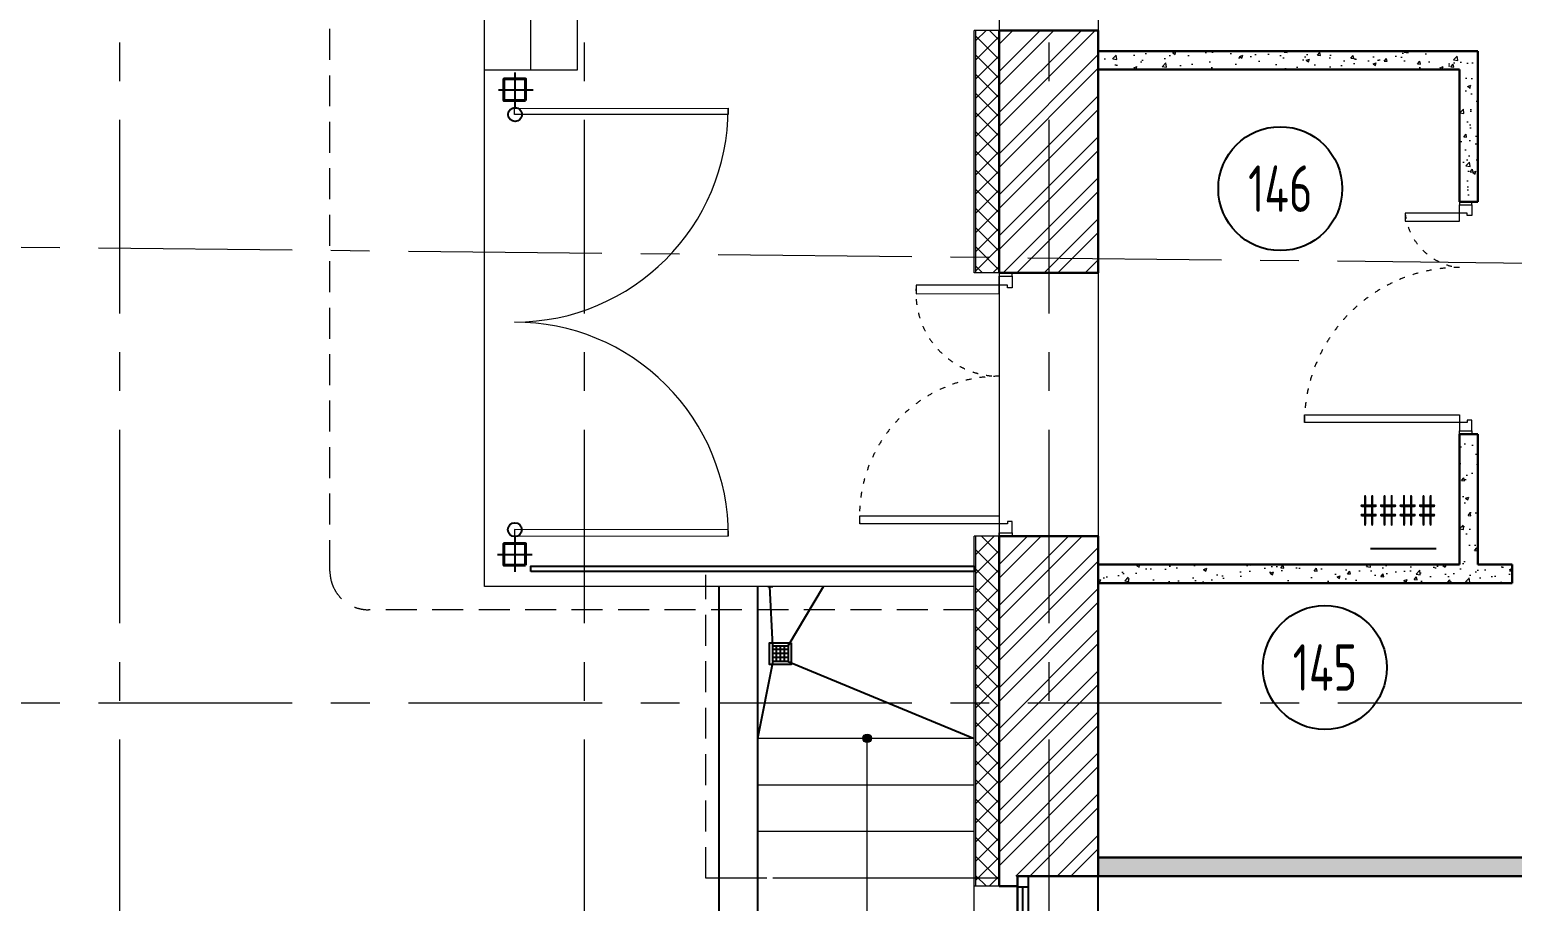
# Model space of a CAD drawing. Header units: millimetres. Extents: x -13407 to 8063098, y -2635 to 109271.
# Drawn here: x -7009 to 2563, y 44113 to 49740 of the extents above; entities that cross this region are included whole.
import ezdxf
from ezdxf.enums import TextEntityAlignment as Align

# ---------------------------------------------------------------- set-up
doc = ezdxf.new("R2010")
doc.units = ezdxf.units.MM
for name, pattern in [('ACAD_ISO03W100', [30, 12, -18]), ('ADSK_Штриховая_ш2 п1', [3, 2, -1]), ('CENTER', [2, 1.25, -0.25, 0.25, -0.25]), ('ГОСТ 2.303 6', [12, 8, -1.5, 1, -1.5])]:
    doc.linetypes.add(name, pattern=pattern)
doc.layers.get('Defpoints').update_dxf_attribs({"color": 6})
for name, color, linetype, lineweight in [('АР_Двери', 5, 'Continuous', 18), ('АР_Лестницы', 250, 'Continuous', 15), ('АР_Лестницы ограждение', 94, 'Continuous', 25), ('АР_Маркер экспликации', 239, 'Continuous', 13), ('АР_Навесной фасад', 5, 'Continuous', 5), ('АР_Номер помещения', 1, 'Continuous', 25), ('АР_Оси', 193, 'Continuous', 9), ('АР_Перегородки газоблок', 165, 'Continuous', 30), ('АР_Перегородки газоблок_Штрих', 165, 'Continuous', 5), ('АР_Помещения_площадь', 19, 'Continuous', 9), ('АР_Сущ Несущая стена', 202, 'Continuous', 30), ('АР_тонкая линия', 250, 'Continuous', 0), ('АР_Утеплитель', 250, 'Continuous', 9), ('АР_Штриховка кирпич', 250, 'Continuous', 9)]:
    doc.layers.add(name, color=color, linetype=linetype, lineweight=lineweight)
doc.layers.add('АР_новое окно', color=160, linetype='Continuous')
doc.layers.get('АР_Маркер экспликации').off()
doc.styles.add('ISOCPEUR', font='isocpeur.ttf', dxfattribs={"width": 0.7})
doc.styles.get("Standard").update_dxf_attribs({"font": 'arial.ttf'})
pattern_1 = [(50, (211803.85, -55205.68), (215.17805, -18.82564), [22.5, -247.5]), (355, (211803.85, -55205.68), (-41.6254, 225.65764), [18, -198]), (100.45144, (211821.79, -55207.25), (173.55265, 206.832), [19.12206, -210.34263]), (46.1842, (211803.85, -55145.68), (320.1724, -49.65578), [33.75, -371.25]), (96.63564, (211830.53, -55149.82), (280.3986, 292.2356), [28.6831, -315.51413]), (351.18416, (211803.85, -55145.68), (280.3986, 292.2356), [27, -297]), (21, (211833.85, -55160.68), (179.07212, -120.78567), [22.5, -247.5]), (326, (211833.85, -55160.68), (72.9946, 217.54501), [18, -198]), (71.45144, (211848.78, -55170.75), (252.06671, 96.75935), [19.12206, -210.34263]), (37.5, (211803.85, -55205.68), (3.647957, 99.868156), [0, -195.6, 0, -201, 0, -198.75]), (7.5, (211803.85, -55205.68), (78.92086, 118.323514), [0, -114.6, 0, -191.1, 0, -75.75]), (327.5, (211736.95, -55205.68), (160.14673, -6.766462), [0, -75, 0, -234, 0, -310.5]), (317.5, (211706.95, -55205.68), (174.95585, 30.031495), [0, -97.5, 0, -155.4, 0, -220.5])]
pattern_2 = [(45, (-951676.66, 109617.1), (-132.58252, 132.58252), []), (45, (-951588.28, 109617.1), (-132.58252, 132.58252), [])]

# ---------------------------------------------------------------- blocks, each defined once
blk = doc.blocks.new('Полуторная_на лестницу')
at = {"color": 253}
for points in [[(75, 80), (75, 1080), (124.9, 1080), (124.9, 80)], [(1375.1, 430), (1375.1, 80), (1425, 80), (1425, 430)]]:
    blk.add_lwpolyline(points, close=True, dxfattribs=at)
for points in [[(0, 0), (0, 80), (20, 80), (20, 0), (0, 0)], [(20, 80), (20, 0), (90, 0), (90, 30), (75, 30), (75, 80), (20, 80)], [(1480, 80), (1480, 0), (1410, 0), (1410, 30), (1425, 30), (1425, 80), (1480, 80)], [(1500, 0), (1500, 80), (1480, 80), (1480, 0), (1500, 0)]]:
    blk.add_lwpolyline(points, dxfattribs=at)
at = {"color": 253, "linetype": 'ACAD_ISO03W100', "ltscale": 3}
for centre, radius, start, end in [((75, 80), 1000, 0, 90), ((1465.4, 39.6), 392.5, 95.90754, 174.09246)]:
    blk.add_arc(centre, radius, start, end, dxfattribs=at)
blk = doc.blocks.new('*U426')
at = {"layer": 'АР_новое окно', "color": 253, "lineweight": 20}
for p, q in [((0, 1770), (-70, 1770)), ((0, 0), (-70, 0))]:
    blk.add_line(p, q, dxfattribs=at)
at = {"layer": 'АР_новое окно', "color": 253}
for p, q in [((-70, 1770), (-70, 0)), ((-70, 0), (-70, 1770)), ((0, 1770), (0, 0)), ((0, 1700), (-70, 1700)), ((-35, 1700), (-35, 70)), ((0, 70), (-70, 70))]:
    blk.add_line(p, q, dxfattribs=at)
blk = doc.blocks.new('*U554')
at = {"layer": 'Defpoints', "color": 253}
blk.add_line((-1014.1, -3016.3), (-1436.4, -3016.3), dxfattribs=at)
at = {"layer": 'АР_Номер помещения', "color": 253}
blk.add_circle((-2019.7, -692.1), 400, dxfattribs=at)
at = {"layer": 'Defpoints', "color": 253, "style": 'ISOCPEUR', "width": 0.7, "flags": 1}
blk.add_attdef('КАТЕГОРИЯ', (-499.2, -2092.2), '', height=250, dxfattribs=at)
at = {"layer": 'Defpoints', "color": 253, "style": 'ISOCPEUR', "width": 0.7}
blk.add_attdef('ПЛОЩАДЬ_ПОМЕЩЕНИЯ', text='', height=200, dxfattribs=at).set_placement((-1009.2, -2769.8), align=Align.MIDDLE_RIGHT)
at = {"layer": 'АР_Номер помещения', "color": 253, "style": 'ISOCPEUR', "width": 0.7}
blk.add_attdef('НОМЕР_ПОМЕЩЕНИЯ', text='', height=300, dxfattribs=at).set_placement((-2019.7, -692.1), align=Align.MIDDLE_CENTER)
at = {"layer": 'АР_Помещения_площадь', "color": 253, "lineweight": 30, "width": 0.7, "flags": 104}
blk.add_attdef('ИМЯ_ПОМЕЩЕНИЯ', text='', height=100, dxfattribs=at).set_placement((157.6, 1217.1), align=Align.MIDDLE_CENTER)
blk = doc.blocks.new('*U534')
at = {"layer": 'Defpoints', "color": 253}
blk.add_line((8724.2, 1562.7), (8301.9, 1562.7), dxfattribs=at)
at = {"layer": 'АР_Номер помещения', "color": 253}
blk.add_circle((6703.3, 2572.3), 400, dxfattribs=at)
at = {"layer": 'Defpoints', "color": 253, "style": 'ISOCPEUR', "width": 0.7}
blk.add_attdef('ПЛОЩАДЬ_ПОМЕЩЕНИЯ', text='', height=200, dxfattribs=at).set_placement((8729.1, 1809.2), align=Align.MIDDLE_RIGHT)
at = {"layer": 'Defpoints', "color": 253, "style": 'ISOCPEUR', "width": 0.7, "flags": 1}
blk.add_attdef('КАТЕГОРИЯ', (-499.2, -2092.2), '', height=250, dxfattribs=at)
at = {"layer": 'АР_Номер помещения', "color": 253, "style": 'ISOCPEUR', "width": 0.7}
blk.add_attdef('НОМЕР_ПОМЕЩЕНИЯ', text='', height=300, dxfattribs=at).set_placement((6703.3, 2572.3), align=Align.MIDDLE_CENTER)
at = {"layer": 'АР_Помещения_площадь', "color": 253, "lineweight": 30, "width": 0.7, "flags": 104}
blk.add_attdef('ИМЯ_ПОМЕЩЕНИЯ', text='', height=100, dxfattribs=at).set_placement((157.6, 1217.1), align=Align.MIDDLE_CENTER)
blk = doc.blocks.new('Дверь 1700')
at = {"color": 253}
for points in [[(79.7, 85), (79.7, 985), (132.7, 985), (132.7, 85)], [(1565.3, 620), (1567.3, 85), (1620.3, 85), (1620.3, 620)]]:
    blk.add_lwpolyline(points, close=True, dxfattribs=at)
at = {"color": 253, "ltscale": 100}
blk.add_lwpolyline([(1620.3, 85), (1620.3, 620)], dxfattribs=at)
at = {"color": 253}
for points in [[(0, 0), (0, 85), (21.2, 85), (21.2, 0), (0, 0)], [(21.2, 85), (21.2, 0), (95.6, 0), (95.6, 31.9), (79.7, 31.9), (79.7, 85), (21.2, 85)], [(1678.8, 85), (1678.8, 0), (1604.4, 0), (1604.4, 31.9), (1620.3, 31.9), (1620.3, 85), (1678.8, 85)], [(1700, 0), (1700, 85), (1678.8, 85), (1678.8, 0), (1700, 0)]]:
    blk.add_lwpolyline(points, dxfattribs=at)
at = {"color": 253, "linetype": 'ACAD_ISO03W100', "ltscale": 3}
for centre, radius, start, end in [((130.2, 83.9), 902.5, 0.06813, 93.20695), ((1571.2, 83.7), 538.5, 84.76362, 179.86604)]:
    blk.add_arc(centre, radius, start, end, dxfattribs=at)
blk = doc.blocks.new('A$C042eb6ac')
at = {"color": 253, "ltscale": 150}
for p, q in [((440.5, -518.3), (340.5, -518.3)), ((440.5, -543.9), (340.5, -543.9)), ((440.5, -569.5), (340.5, -569.5)), ((364.9, -593.9), (364.9, -493.9)), ((390.5, -593.9), (390.5, -493.9)), ((417.2, -593.9), (417.2, -493.9))]:
    blk.add_line(p, q, dxfattribs=at)
for points in [[(460.5, -473.9), (460.5, -613.9), (320.5, -613.9), (320.5, -473.9)], [(440.5, -493.9), (440.5, -593.9), (340.5, -593.9), (340.5, -493.9)]]:
    blk.add_lwpolyline(points, close=True, dxfattribs=at)
blk = doc.blocks.new('*U460')
h = blk.add_hatch(color=253)
h.dxf.hatch_style = 1
edge = h.paths.add_edge_path()
edge.add_arc((0, 0), 27.6, 269.64, 629.64)
h = blk.add_hatch(color=253)
h.dxf.hatch_style = 1
h.paths.add_polyline_path([(-44.3, -1800), (44.3, -1800), (0, -2100)])
at = {"color": 253}
blk.add_line((0, -2100), (0, 0), dxfattribs=at)
blk.add_lwpolyline([(44.3, -1800), (-44.3, -1800), (0, -2100), (44.3, -1800)], dxfattribs=at)
blk.add_circle((0, 0), 27.6, dxfattribs=at)

msp = doc.modelspace()

# ---------------------------------------------------------------- hatches: boundary and pattern name
at = {"layer": 'АР_Перегородки газоблок_Штрих', "ltscale": 100}
h = msp.add_hatch(dxfattribs=at)
h.set_pattern_fill('AR-CONC', color=253, scale=30)
h.set_pattern_definition(pattern_1)
h.paths.add_polyline_path([(2341.5, 49600.4), (-165.4, 49602), (-110.2, 49602), (-110.2, 49482), (2221.5, 49480.5), (2221.5, 48629.4), (2341.5, 48629.4), (2341.5, 48629.4), (2221.5, 48629.4), (2221.5, 48629.4), (2221.5, 48629.4), (2341.5, 48629.4)])
h = msp.add_hatch(dxfattribs=at)
h.set_pattern_fill('AR-CONC', color=253, scale=30)
h.set_pattern_definition(pattern_1)
h.paths.add_polyline_path([(3916.2, 48138.6), (3796.2, 48138.6), (3796.2, 46286.7), (3693.8, 46286.7), (3693.8, 46166.7), (3796.2, 46166.7), (3796.2, 44395), (-110.2, 44395), (-110.2, 44275), (3796.3, 44275), (3796.2, 42734), (3916.2, 42734), (3916.2, 45195), (5369.9, 45195), (5369.9, 45315), (3916.2, 45315)])
h = msp.add_hatch(dxfattribs=at)
h.set_pattern_fill('AR-CONC', color=253, scale=30)
h.set_pattern_definition(pattern_1)
h.paths.add_polyline_path([(2563, 46286.7), (2341.5, 46286.7), (2341.5, 47129.4), (2221.5, 47129.4), (2221.5, 46286.7), (-165.4, 46286.7), (-110.2, 46286.5), (-110.2, 46166.7), (2562.9, 46166.7)])
at = {"layer": 'АР_Утеплитель', "ltscale": 100}
h = msp.add_hatch(dxfattribs=at)
h.set_pattern_fill('ANSI37', color=253, scale=700)
h.set_pattern_definition([(45, (-976790.155, 96891.855), (-61.871843, 61.871843), []), (135, (-976790.155, 96891.855), (-61.871843, -61.871843), [])])
h.paths.add_polyline_path([(-900.2, 49735), (-900.2, 48169.7), (-750.2, 48169.7), (-750.2, 49735)])
h = msp.add_hatch(dxfattribs=at)
h.set_pattern_fill('ANSI37', color=253, scale=700)
h.set_pattern_definition([(45, (-976790.155, 79592.145), (-61.871843, 61.871843), []), (135, (-976790.155, 79592.145), (-61.871843, -61.871843), [])])
h.paths.add_polyline_path([(-750.2, 46469.7), (-750.2, 44210), (-900.2, 44210), (-900.2, 46469.7)])
at = {"layer": 'АР_Штриховка кирпич', "ltscale": 100}
h = msp.add_hatch(dxfattribs=at)
h.set_pattern_fill('ANSI32', color=253, scale=500)
h.set_pattern_definition(pattern_2)
h.paths.add_polyline_path([(-110.2, 49735), (-750.2, 49735), (-750.1, 48169.7), (-110.1, 48169.7)])
h = msp.add_hatch(dxfattribs=at)
h.set_pattern_fill('ANSI32', color=253, scale=500)
h.set_pattern_definition(pattern_2)
h.paths.add_polyline_path([(-110.2, 46469.7), (-750.2, 46469.7), (-750.2, 44275), (-110.2, 44275)])

# ---------------------------------------------------------------- linework, layer by layer
at = {"color": 253, "ltscale": 100}
for p, q in [((-2560.2, 46144.7), (-2560.2, 43312.8)), ((-2310.2, 46144.4), (-2310.2, 43062.9))]:
    msp.add_line(p, q, dxfattribs=at)
at = {"color": 253, "lineweight": 40, "ltscale": 75}
for points in [[(-3807.3, 49282), (-3947.3, 49282), (-3947.3, 49422), (-3807.3, 49422)], [(-3807.3, 46282), (-3947.3, 46282), (-3947.3, 46422), (-3807.3, 46422)]]:
    msp.add_lwpolyline(points, close=True, dxfattribs=at)
at = {"color": 253, "linetype": 'ГОСТ 2.303 6', "ltscale": 50}
for points in [[(-3877.3, 49463.8), (-3877.3, 49240.2)], [(-3982.5, 49352), (-3758.8, 49352)], [(-3877.3, 46463.8), (-3877.3, 46240.2)], [(-3989.1, 46352), (-3765.4, 46352)]]:
    msp.add_lwpolyline(points, dxfattribs=at)
at = {"color": 253, "ltscale": 150}
for points in [[(-2212, 45762), (-2230.7, 46144.7)], [(-2112, 45762), (-1883.5, 46144.7)], [(-2212, 45662), (-2310.2, 45162.9)], [(-2112, 45662), (-910.2, 45162.9)]]:
    msp.add_lwpolyline(points, dxfattribs=at)
at = {"color": 253, "ltscale": 100}
for centre in [(-3875.4, 49191.8), (-3877.2, 46512.3)]:
    msp.add_circle(centre, 45, dxfattribs=at)
at = {"layer": 'АР_Двери', "color": 253, "ltscale": 75}
for points in [[(-3879.1, 49232), (-2499.1, 49233), (-2499.1, 49192.7), (-3879.1, 49191.8), (-3879.1, 49232)], [(-3879.1, 46472), (-2499.1, 46471.1), (-2499.1, 46511.3), (-3879.1, 46512.3), (-3879.1, 46472)]]:
    msp.add_lwpolyline(points, close=True, dxfattribs=at)
for centre, start, end in [((-3879.1, 49232), 270.03951, 0.03951), ((-3877.2, 46472), 0.00127, 90.03952)]:
    msp.add_arc(centre, 1380, start, end, dxfattribs=at)
at = {"layer": 'АР_Лестницы', "color": 253, "ltscale": 100}
for p, q in [((-2309.8, 45165.1), (-910.2, 45165.1)), ((-2310.2, 44865.1), (-910.2, 44865.1)), ((-2310.2, 44565.1), (-910.2, 44565.1)), ((-2210.2, 44265.1), (-910.2, 44265.1))]:
    msp.add_line(p, q, dxfattribs=at)
at = {"layer": 'АР_Лестницы', "color": 253}
for points in [[(-4073.1, 49480.6), (-4073.1, 50975)], [(-4073.1, 46144.7), (-4073.1, 49480.6), (-3472, 49480.6), (-3472, 50975)], [(-3772.6, 49480.6), (-3772.6, 50975)], [(-910.2, 46144.7), (-4073.1, 46144.7), (-4073.1, 46144.7)]]:
    msp.add_lwpolyline(points, dxfattribs=at)
at = {"layer": 'АР_Лестницы ограждение', "color": 253, "lineweight": 25}
msp.add_line((-2244, 46144.4), (-2210.2, 46144.4), dxfattribs=at)
msp.add_lwpolyline([(-3772.6, 46242.1), (-3772.6, 46276), (-910.2, 46276), (-910.2, 46242.1)], close=True, dxfattribs=at)
at = {"layer": 'АР_Навесной фасад', "color": 253, "ltscale": 100}
for p, q in [((-910.2, 48169.7), (-910.2, 49735)), ((-900.2, 48169.7), (-900.2, 49735)), ((-910.2, 41615), (-910.2, 46469.7)), ((-900.2, 44210), (-900.2, 46469.7))]:
    msp.add_line(p, q, dxfattribs=at)
for points in [[(-750.2, 49735), (-910.2, 49735)], [(-750.2, 48169.7), (-910.2, 48169.7)], [(-750.2, 46469.7), (-910.2, 46469.7)], [(-750.2, 44210), (-910.2, 44210)]]:
    msp.add_lwpolyline(points, dxfattribs=at)
at = {"layer": 'АР_новое окно', "color": 253}
msp.add_line((-110.2, 42505), (-110.2, 44275), dxfattribs=at)
at = {"layer": 'АР_Оси', "color": 253, "linetype": 'CENTER', "ltscale": 1000}
for p, q in [((-6430.1, 79157.5), (-6430.1, 23425.1)), ((-3430.1, 79157.5), (-3430.1, 23425.1)), ((-430.1, 79157.5), (-430.1, 23425.1)), ((-12563.8, 48395), (14829.8, 48105)), ((-12563.8, 45395), (70614.6, 45395))]:
    msp.add_line(p, q, dxfattribs=at)
at = {"layer": 'АР_Перегородки газоблок', "color": 253, "ltscale": 100}
for points in [[(-110.2, 49602), (2341.5, 49602)], [(2341.5, 49602), (2341.5, 48629.4)], [(-110.2, 49482), (2221.5, 49482)], [(2221.5, 48629.4), (2221.5, 49482)], [(2341.5, 48629.4), (2221.5, 48629.4)], [(2221.5, 46286.7), (2221.5, 47129.4)], [(2221.5, 47129.4), (2341.5, 47129.4)], [(2341.5, 47129.4), (2341.5, 46286.7)], [(-110.2, 46286.7), (2221.5, 46286.7)], [(2341.5, 46286.7), (2563, 46286.7)], [(2563, 46286.7), (2562.9, 46166.7)], [(-110.2, 46166.7), (2562.9, 46166.7)], [(-110.2, 44395), (3796.2, 44395)], [(-110.2, 44275), (3796.2, 44275)]]:
    msp.add_lwpolyline(points, dxfattribs=at)
at = {"layer": 'АР_Сущ Несущая стена', "color": 253, "ltscale": 100}
for p, q in [((-750.2, 48265), (-750.2, 49735)), ((-750.2, 49735), (-110.2, 49735)), ((-110.2, 48169.7), (-110.2, 49735)), ((-750.2, 48479), (-750.2, 48169.7)), ((-750.2, 48169.7), (-110.2, 48169.7)), ((-750.2, 44210), (-750.2, 46469.7)), ((-750.2, 46469.7), (-110.2, 46469.7)), ((-110.2, 44275), (-110.2, 46469.7)), ((-631.3, 44275), (-110.2, 44275)), ((-631.3, 44275), (-110.2, 44275)), ((-631.3, 44210), (-631.3, 44275)), ((-631.3, 44210), (-750.2, 44210))]:
    msp.add_line(p, q, dxfattribs=at)
at = {"layer": 'АР_тонкая линия', "color": 253, "linetype": 'ADSK_Штриховая_ш2 п1', "ltscale": 100}
for points in [[(-5070.9, 46245.1), (-5070.9, 51005)], [(-750.2, 44262.9), (-2445.2, 44262.9), (-2445.2, 44262.9), (-2445.2, 44262.9), (-2643.2, 44262.9), (-2643.2, 46220.5)], [(-910.2, 45995.1), (-4820.9, 45995.1)]]:
    msp.add_lwpolyline(points, dxfattribs=at)
at = {"layer": 'АР_тонкая линия', "color": 253, "ltscale": 100}
for points in [[(-750.2, 50885), (-750.2, 49735)], [(-110.2, 50885), (-110.2, 49735)], [(-750.2, 48169.7), (-750.2, 46469.7)], [(-110.2, 48169.7), (-110.2, 46469.7)]]:
    msp.add_lwpolyline(points, dxfattribs=at)
at = {"layer": 'АР_тонкая линия', "color": 253, "linetype": 'ADSK_Штриховая_ш2 п1', "ltscale": 100}
msp.add_arc((-4820.9, 46245.1), 250, 180, 270, dxfattribs=at)

# ---------------------------------------------------------------- block references
at = {"color": 253, "ltscale": 150}
msp.add_blockref('A$C042eb6ac', (-2552.5, 46256), dxfattribs=at)
at = {"layer": 'АР_Двери', "color": 253, "rotation": 90.00000000000001}
for name, p in [('Полуторная_на лестницу', (2301.5, 47129.4)), ('Дверь 1700', (-665.2, 46469.7))]:
    msp.add_blockref(name, p, dxfattribs=at)
at = {"layer": 'АР_Лестницы', "color": 253, "ltscale": 100}
msp.add_blockref('*U460', (-1602.7, 45165.1), dxfattribs=at)
at = {"layer": 'АР_Маркер экспликации', "color": 253}
ref = msp.add_blockref('*U554', (3084.9, 49405.6), dxfattribs=at)
ref.add_attrib('НОМЕР_ПОМЕЩЕНИЯ', '146', dxfattribs={"layer": 'АР_Номер помещения', "color": 253, "height": 300, "style": 'ISOCPEUR', "width": 0.7}).set_placement((1065.2, 48713.5), align=Align.MIDDLE_CENTER)
ref.add_attrib('ПЛОЩАДЬ_ПОМЕЩЕНИЯ', '####', dxfattribs={"layer": 'Defpoints', "color": 253, "height": 200, "style": 'ISOCPEUR', "width": 0.7}).set_placement((2075.7, 46635.8), align=Align.MIDDLE_RIGHT)
ref = msp.add_blockref('*U534', (-5350.2, 43050), dxfattribs=at)
ref.add_attrib('НОМЕР_ПОМЕЩЕНИЯ', '145', dxfattribs={"layer": 'АР_Номер помещения', "color": 253, "height": 300, "style": 'ISOCPEUR', "width": 0.7}).set_placement((1353.1, 45622.3), align=Align.MIDDLE_CENTER)
ref.add_attrib('ПЛОЩАДЬ_ПОМЕЩЕНИЯ', '####', dxfattribs={"layer": 'Defpoints', "color": 253, "height": 200, "style": 'ISOCPEUR', "width": 0.7}).set_placement((3378.9, 44859.2), align=Align.MIDDLE_RIGHT)
at = {"layer": 'АР_новое окно', "color": 253, "xscale": -1, "rotation": 180}
msp.add_blockref('*U426', (-561.3, 44275), dxfattribs=at)

doc.saveas('drawing.dxf')
